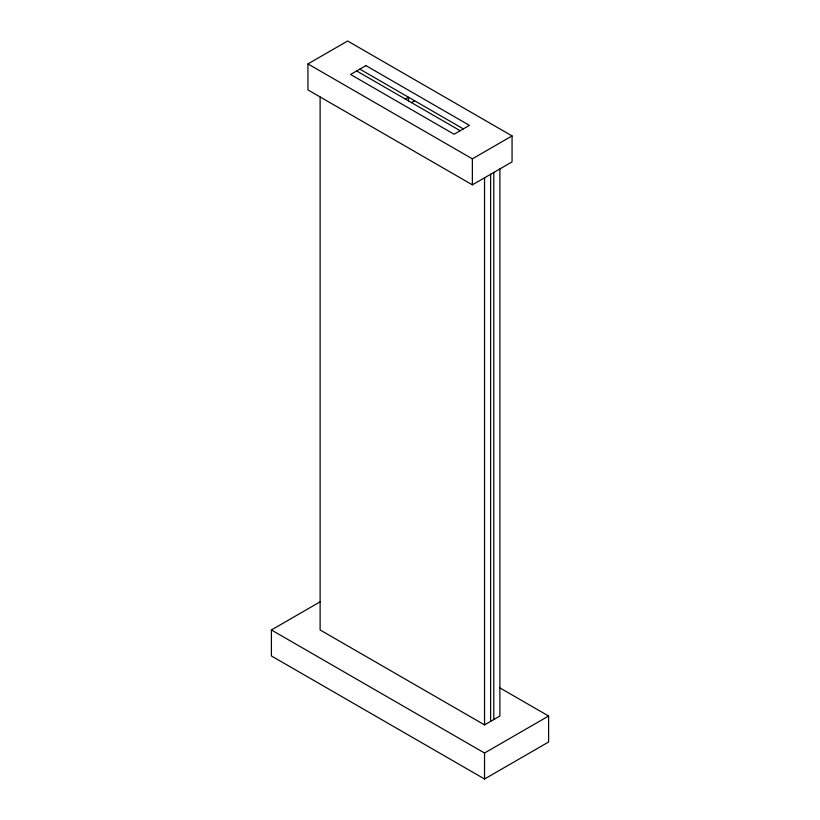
<?xml version="1.0" encoding="UTF-8"?>
<svg xmlns="http://www.w3.org/2000/svg" width="820" height="820" viewBox="0 0 820 820"><rect width="100%" height="100%" fill="white"/><g stroke="black" fill="none" stroke-linecap="round" stroke-linejoin="round"><path stroke-width="1.23" d="M307.941 63.919L347.639 41L512.059 135.925L512.059 161.909L472.361 184.838L307.941 89.913L307.941 63.919L472.361 158.844L512.059 135.925M405.367 99.076L408.534 97.252L408.534 100.962M411.466 102.592L414.633 100.768M500.005 687.97L548.601 716.024L548.601 742.018L484.538 779L271.399 655.949L271.399 629.965L320.005 601.9M320.118 96.975L320.118 629.965L484.538 724.89L499.882 716.024L499.882 168.94M271.399 629.965L484.538 753.016L548.601 716.024M359.826 69.126L463.341 128.894M356.659 70.95L460.174 130.718M493.794 172.456L493.794 719.54M490.626 174.291L490.626 721.374M484.538 177.807L484.538 724.89M484.538 753.016L484.538 779M472.361 158.844L472.361 184.838M365.915 65.61L350.57 74.466L454.085 134.234L469.429 125.378L365.915 65.61"/></g></svg>
